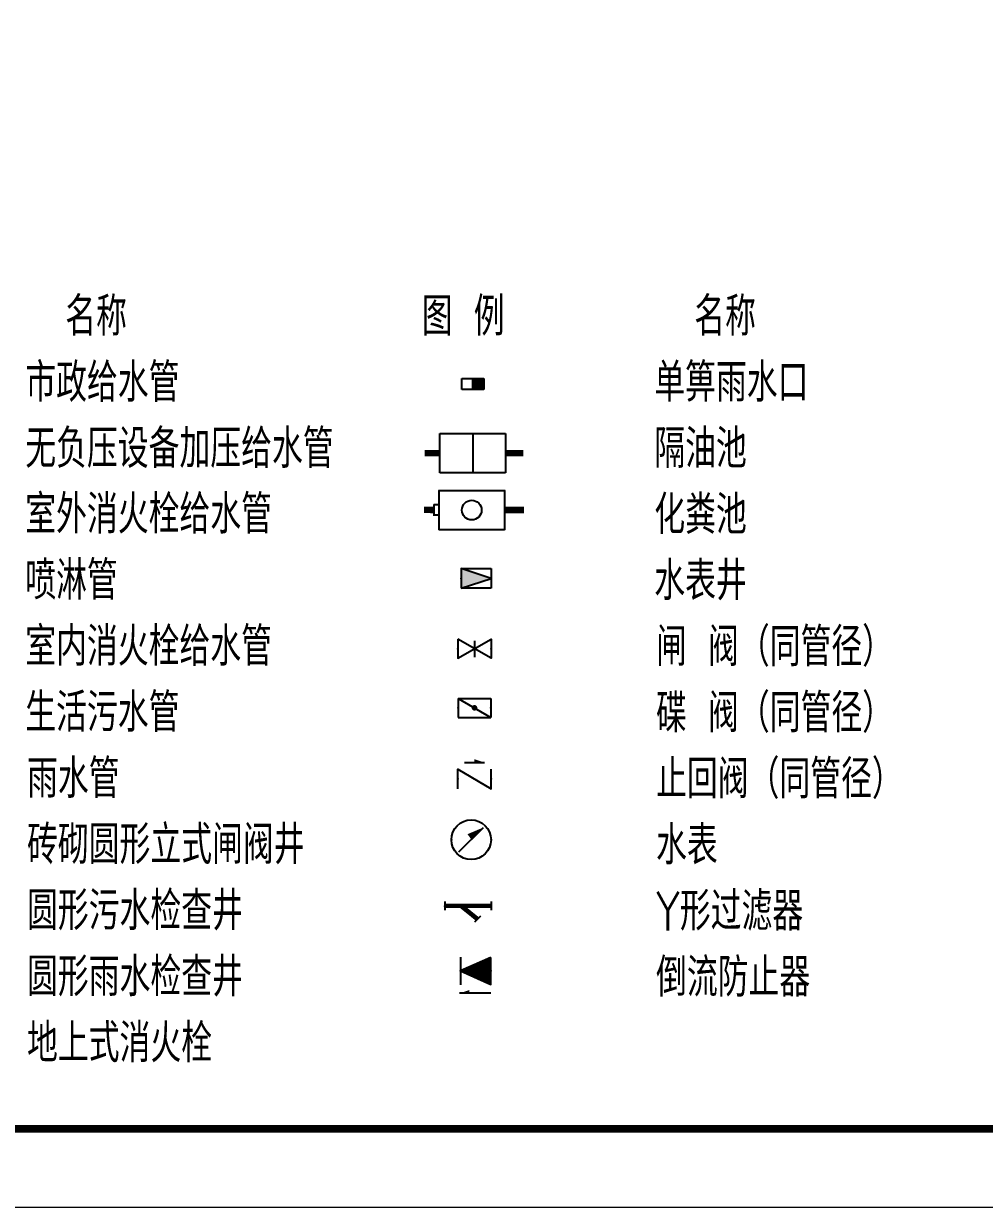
# Model space of a CAD drawing. Header units: millimetres. Extents: x 53009415 to 54059915, y 20499171 to 20796171.
# Drawn here: x 53517552 to 53578734, y 20499171 to 20574535 of the extents above; entities that cross this region are included whole.
import ezdxf

# ---------------------------------------------------------------- set-up
doc = ezdxf.new("R2010")
doc.units = ezdxf.units.MM
doc.header["$LTSCALE"] = 1000
for name, color, linetype in [('EQUIP_阀门', 7, 'Continuous'), ('PIPE-废水', 31, 'Continuous'), ('PIPE-污水', 2, 'Continuous'), ('ROAD', 2, 'Continuous'), ('TWT_TEXT', 7, 'Continuous'), ('TWT_室外', 8, 'Continuous'), ('TWT_雨水口', 4, 'Continuous')]:
    doc.layers.add(name, color=color, linetype=linetype)
doc.layers.add('PUB_TITLE', color=7, linetype='Continuous', lineweight=20)
doc.styles.add('_TWT_PIPEDN', font='SIMPLEX', dxfattribs={"width": 0.8, "height": 3.5, "bigfont": 'HZTXT'})

# ---------------------------------------------------------------- blocks, each defined once
blk = doc.blocks.new('a1')
at = {"layer": 'PUB_TITLE'}
blk.add_lwpolyline([(50422310, 18549330), (50506410, 18549330), (50506410, 18608730), (50422310, 18608730)], close=True, dxfattribs=at)
at = {"layer": 'PUB_TITLE', "const_width": 100}
blk.add_lwpolyline([(50424810, 18550330), (50505410, 18550330), (50505410, 18607730), (50424810, 18607730)], close=True, dxfattribs=at)
blk = doc.blocks.new('$VALVE$00000656')
for p, q in [((-113.1, 110.2), (-113.1, -100.1)), ((118.1, -163.8), (-118.9, -163.8))]:
    blk.add_line(p, q)
blk.add_lwpolyline([(118.9, 5.1, 203, 0, 0), (-113.1, 5.1, 0, 0, 0)], format="xyseb")
blk.add_lwpolyline([(118.7, 106.5), (-113.1, 5.1), (118.7, -96.6)], close=True)
for p in [(-113.1, 5.1), (118.7, 5.1)]:
    blk.add_point(p)
blk.add_solid([(-43.9, -163.8), (-43.9, -138.8), (-118.9, -163.8)])
blk = doc.blocks.new('$VALVE$00000501')
for p, q in [((-175, 32.4), (-175, -32.4)), ((175, 32.4), (175, -32.4)), ((96, -77.5), (50.1, -123.3))]:
    blk.add_line(p, q)
at = {"const_width": 35}
for points in [[(-175, 0), (175, 0)], [(-52, 0), (73.1, -100.4)]]:
    blk.add_lwpolyline(points, dxfattribs=at)
for p in [(-175, -1.7), (175, -1.7)]:
    blk.add_point(p)
blk = doc.blocks.new('$VALVE$00000742')
blk.add_line((-92.6, -92.6), (92.8, 92.8))
blk.add_lwpolyline([(92.8, 92.8, 0, 50, 0), (-13.3, 21.7, 50, 50, 0)], format="xyseb")
blk.add_circle((0, 0), 150)
for p in [(-150, 0), (150, 0)]:
    blk.add_point(p)
blk = doc.blocks.new('$VALVE$00000555')
for p, q in [((-75, 50), (75, 50)), ((75, 50), (75, -50)), ((75, -50), (-75, -50))]:
    blk.add_line(p, q)
blk.add_lwpolyline([(-75, -50), (75, 0), (-75, 50)], close=True)
for p in [(-75, 0), (75, 0)]:
    blk.add_point(p)
blk.add_solid([(-75, 50), (75, 0), (-75, -50)])
blk = doc.blocks.new('$VALVE$00000296')
for points in [[(-125, 72.2), (-125, -72.2), (125, 72.2), (125, -72.2), (-125, 72.2)], [(0, 60.2), (0, -63.6)]]:
    blk.add_lwpolyline(points)
for p in [(-125, 0), (125, 0)]:
    blk.add_point(p)
blk = doc.blocks.new('$VALVE$00000316')
for p, q in [((-124.8, 72.1), (124.8, -72.1)), ((-124.8, 72.1), (-124.8, -72.1)), ((-124.8, 72.1), (124.8, 72.1)), ((124.8, 72.1), (124.8, -72.1)), ((-124.8, -72.1), (124.8, -72.1))]:
    blk.add_line(p, q)
at = {"const_width": 21.1}
blk.add_lwpolyline([(-10.6, 0, 1), (10.6, 0, 1)], format="xyb", close=True, dxfattribs=at)
for p in [(-124.8, 0), (124.8, 0)]:
    blk.add_point(p)
at = {"color": 7, "flags": 9}
for tag in ['XSIZE', 'YSIZE']:
    blk.add_attdef(tag, (0, 0), '', height=0.5, dxfattribs=at)
blk = doc.blocks.new('$VALVE$00000315')
blk.add_line((-75, 125), (75, 125))
blk.add_lwpolyline([(-125, -75), (-125, 75), (125, -75), (125, 75)])
for p in [(-125, 0), (125, 0)]:
    blk.add_point(p)
blk.add_solid([(0, 125), (0, 150), (75, 125)])
blk = doc.blocks.new('$TwtSys$00000353')
for p, q in [((-0.5, 0.5), (0.5, 0.5)), ((-0.5, -0.5), (-0.5, 0.5)), ((0.5, 0.5), (0.5, -0.5)), ((-0.5, 0.133), (-0.58, 0.133)), ((-0.58, 0.133), (-0.58, -0.133)), ((-0.5, -0.133), (-0.58, -0.133)), ((0.5, -0.5), (-0.5, -0.5))]:
    blk.add_line(p, q)
at = {"const_width": 0.02}
blk.add_lwpolyline([(-0.5, 0.5), (0.5, 0.5), (0.5, -0.5), (-0.5, -0.5)], close=True, dxfattribs=at)
blk.add_lwpolyline([(-0.5, 0.133), (-0.58, 0.133), (-0.58, -0.133), (-0.5, -0.133)], dxfattribs=at)
blk.add_ellipse((0, 0), major_axis=(0, 0.25), ratio=0.6, start_param=4.712389, end_param=10.995574)
blk = doc.blocks.new('$TwtSys$00000424')
for p, q in [((-500, 250), (500, 250)), ((-500, -250), (-500, 250)), ((0, -250), (0, 250)), ((500, 250), (500, -250)), ((500, -250), (-500, -250))]:
    blk.add_line(p, q)
blk.add_solid([(0, 250), (500, 250), (0, -250), (500, -250)])
blk = doc.blocks.new('$TwtSys$00000354')
for p, q in [((-0.5, -0.5), (-0.5, 0.5)), ((-0.5, 0.5), (0.5, 0.5)), ((0, 0.5), (0, -0.5)), ((0.5, 0.5), (0.5, -0.5)), ((0.5, -0.5), (-0.5, -0.5))]:
    blk.add_line(p, q)

msp = doc.modelspace()

# ---------------------------------------------------------------- linework, layer by layer
at = {"layer": 'PIPE-废水', "linetype": 'Continuous', "ltscale": 5, "const_width": 417.442, "elevation": 0}
for points in [[(53544062.291, 20547188.794), (53543084.855, 20547188.794)], [(53548236.71, 20547188.794), (53549382.249, 20547188.794)]]:
    msp.add_lwpolyline(points, dxfattribs=at)
at = {"layer": 'PIPE-污水', "linetype": 'Continuous', "ltscale": 5, "const_width": 417.442, "elevation": 0}
for points in [[(53543671.138, 20543576.116), (53543050.506, 20543578.899)], [(53548178.437, 20543565.261), (53549413.735, 20543565.261)]]:
    msp.add_lwpolyline(points, dxfattribs=at)

# ---------------------------------------------------------------- block references
at = {"layer": 'EQUIP_阀门'}
for name, p, xscale, yscale, zscale in [('$VALVE$00000555', (53546368.395, 20539218.677, 0), 12.6247286880033, 12.6247286880033, 12.6247286880033), ('$VALVE$00000296', (53546263.189, 20534734.855, 0), 8.416485791899348, 8.416485791899348, 8.416485791899348), ('$VALVE$00000316', (53546264.653, 20530971.752, 0), 8.416485791899348, 8.416485791899348, 8.416485791899348), ('$VALVE$00000315', (53546263.189, 20526443.274, 0), 8.416485791899348, 8.416485791899348, 8.416485791899348), ('$VALVE$00000742', (53546052.777, 20522574.886, 0), 8.416485791899348, 8.416485791899348, 8.416485791899348), ('$VALVE$00000501', (53545842.339, 20518366.596, 0), 8.416485791899348, 8.416485791899348, 8.416485791899348), ('$VALVE$00000656', (53546314.236, 20514178.15, 0), 8.416485791899348, 8.416485791899348, 8.416485791899348)]:
    msp.add_blockref(name, p, dxfattribs=dict(at, xscale=xscale, yscale=yscale, zscale=zscale))
at = {"layer": 'ROAD', "xscale": 5, "yscale": 5, "zscale": 5}
msp.add_blockref('a1', (-198892134.618, -72247479.218), dxfattribs=at)
at = {"layer": 'TWT_室外', "xscale": 4174.418181818182, "yscale": 2504.650909090908, "zscale": 2.385381818181818}
for name, p in [('$TwtSys$00000354', (53546149.5, 20547188.794, 0)), ('$TwtSys$00000353', (53546091.228, 20543565.261, 0))]:
    msp.add_blockref(name, p, dxfattribs=at)
at = {"layer": 'TWT_雨水口', "xscale": 1.40274763182895, "yscale": 1.40274763182895, "zscale": 1.40274763182895}
msp.add_blockref('$TwtSys$00000424', (53546149.4, 20551597.101, 0), dxfattribs=at)

# ---------------------------------------------------------------- texts
at = {"layer": 'TWT_TEXT', "style": '_TWT_PIPEDN', "width": 0.8}
for s, p in [('名称', (53520204.028, 20554668.107, 0)), ('图 例', (53542904.999, 20554668.107, 0)), ('名称', (53560262.826, 20554668.107, 0)), ('市政给水管', (53517654.729, 20550459.864, 0)), ('单箅雨水口', (53557713.526, 20550459.864, 0)), ('无负压设备加压给水管', (53517654.729, 20546251.621, 0)), ('隔油池', (53557713.526, 20546251.621, 0)), ('室外消火栓给水管', (53517654.729, 20542072.845, 0)), ('化粪池', (53557713.526, 20542043.378, 0)), ('喷淋管', (53517654.729, 20537864.602, 0)), ('水表井', (53557713.526, 20537835.135, 0)), ('室内消火栓给水管', (53517654.729, 20533656.36, 0)), ('闸 阀（同管径）', (53557825.864, 20533626.892, 0)), ('碟 阀（同管径）', (53557825.864, 20529418.649, 0)), ('生活污水管', (53517654.729, 20529448.117, 0)), ('雨水管', (53517767.067, 20525239.874, 0)), ('止回阀（同管径）', (53557825.864, 20525210.407, 0)), ('砖砌圆形立式闸阀井', (53517767.067, 20521031.631, 0)), ('水表', (53557825.864, 20521002.164, 0)), ('圆形污水检查井', (53517767.067, 20516823.388, 0)), ('Y形过滤器', (53557825.864, 20516793.921, 0)), ('圆形雨水检查井', (53517767.067, 20512615.145, 0)), ('倒流防止器', (53557825.864, 20512585.678, 0)), ('地上式消火栓', (53517767.067, 20508406.902, 0))]:
    msp.add_text(s, height=2454.8084, dxfattribs=at).set_placement(p)

doc.saveas('drawing.dxf')
